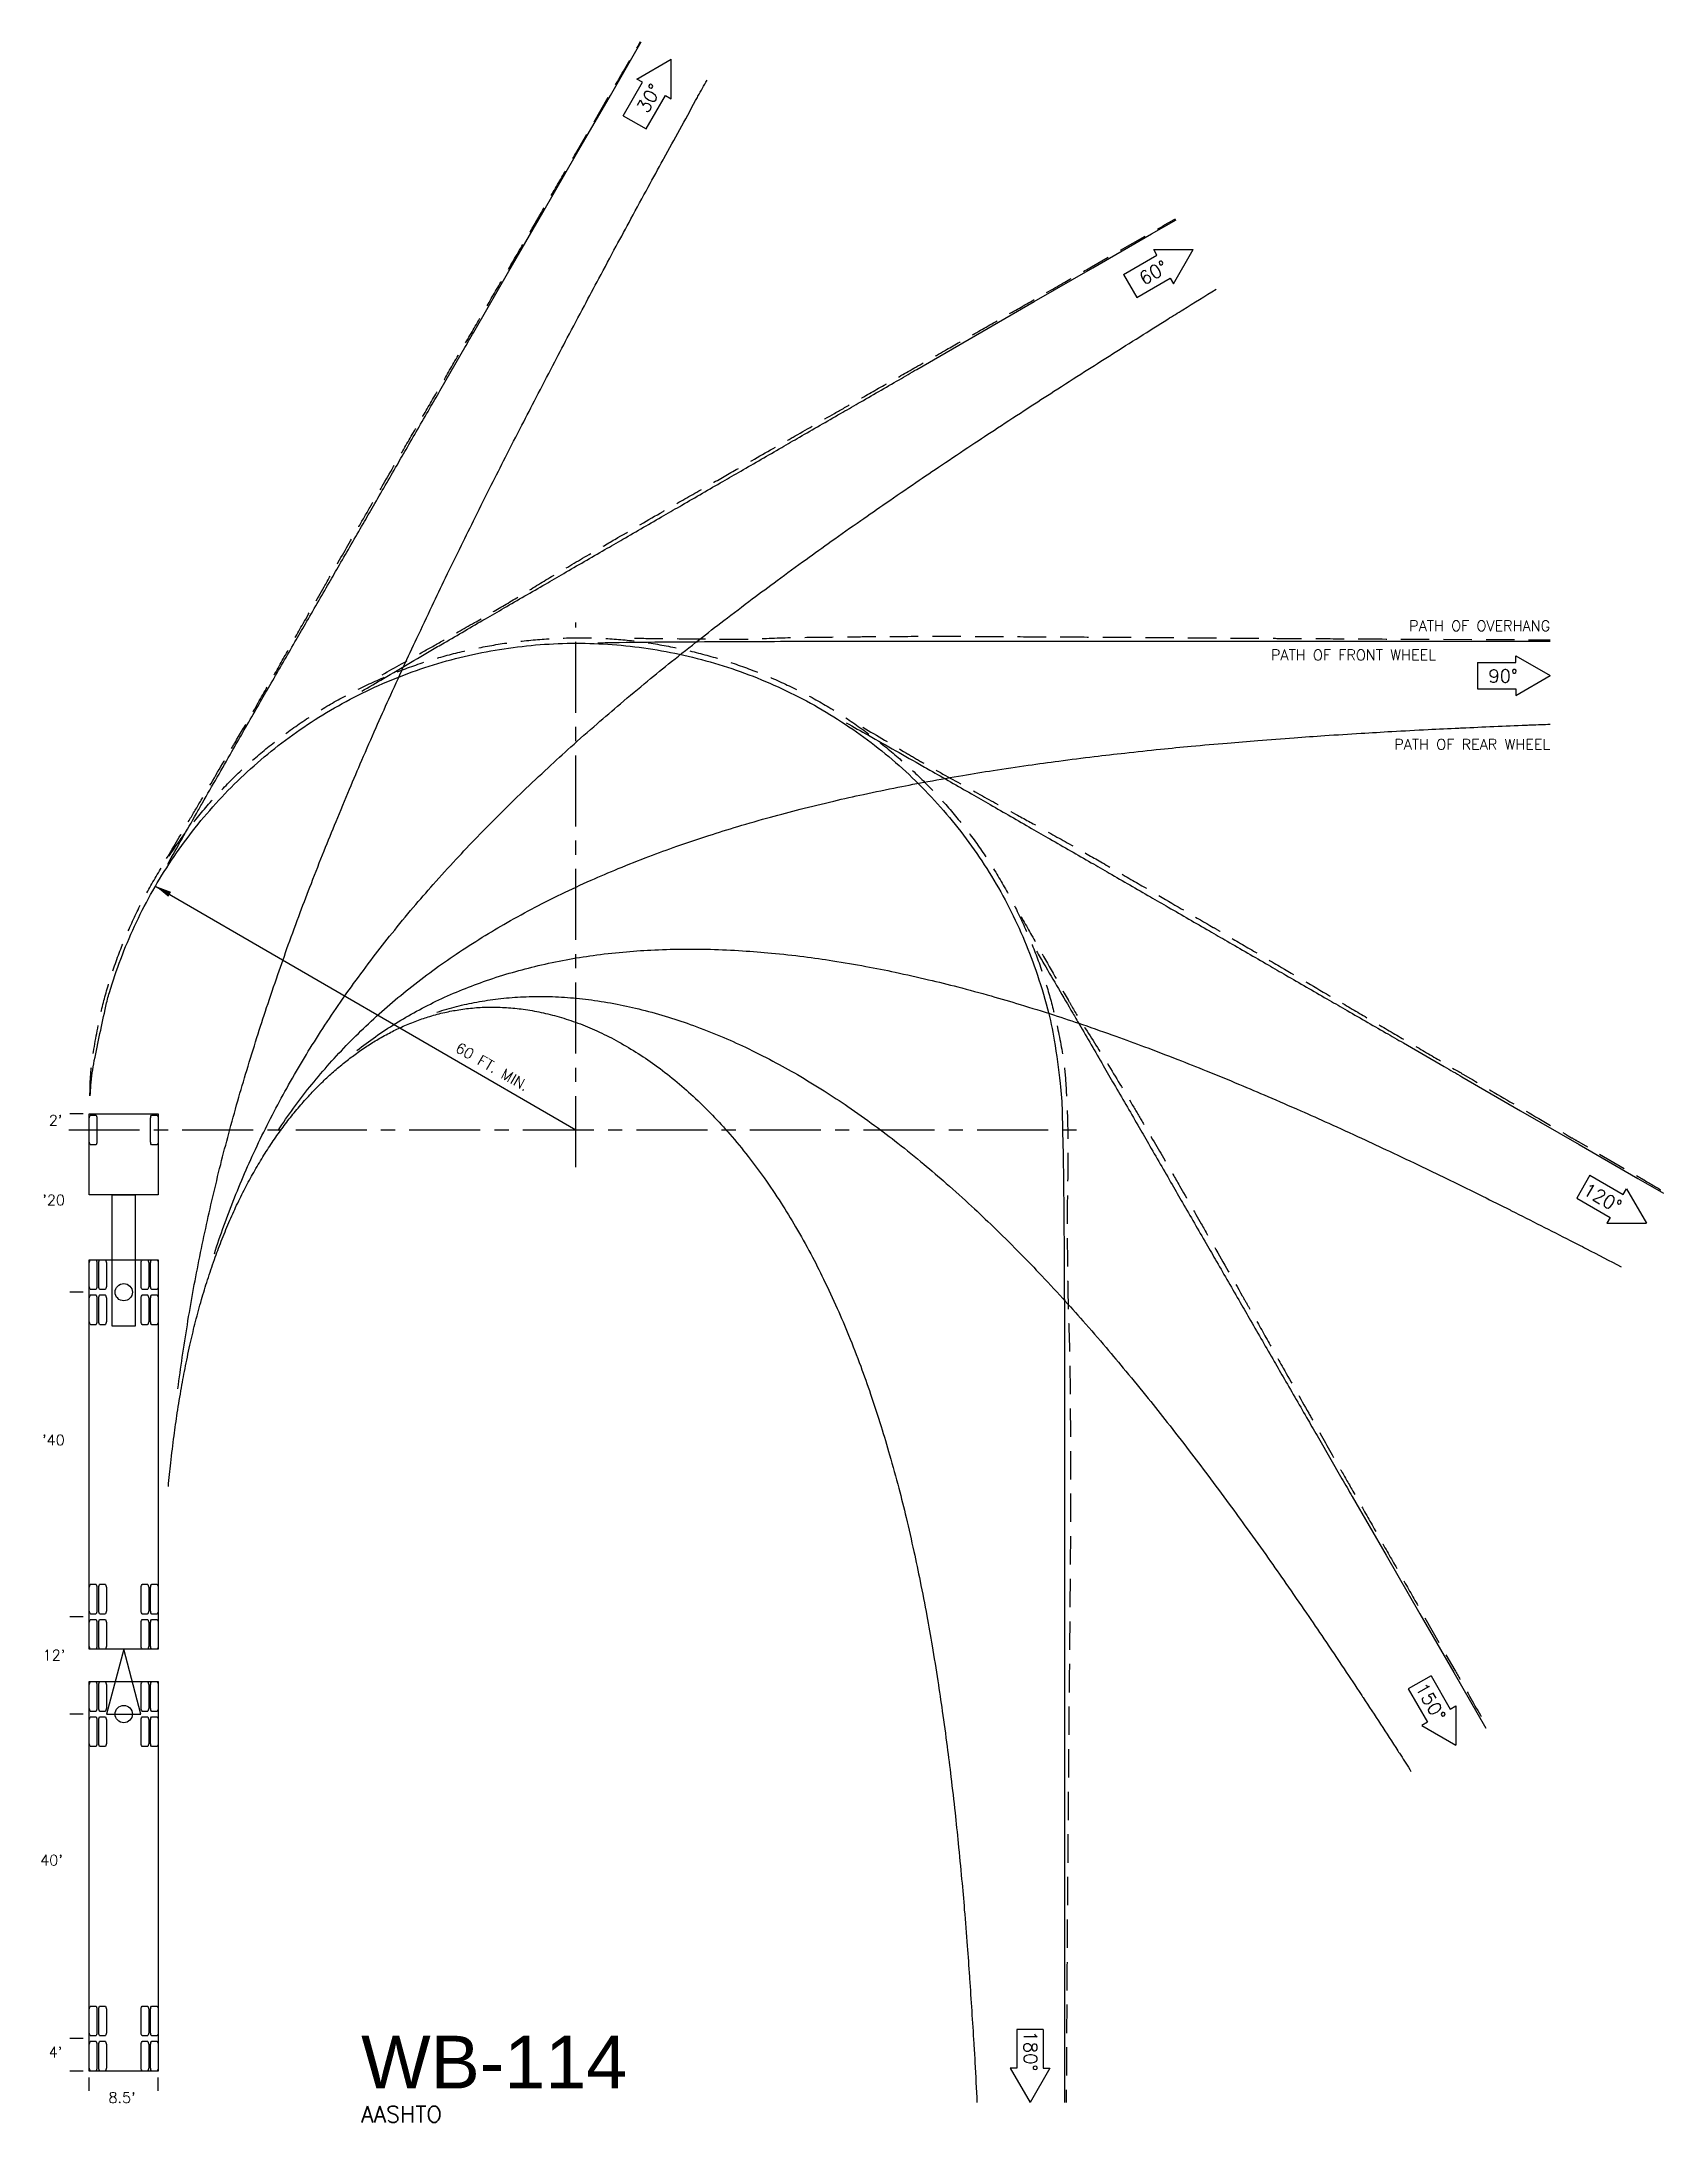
# Model space of a CAD drawing. Extents: x -66 to 134, y -122 to 134.
import ezdxf
from ezdxf.enums import TextEntityAlignment as Align

# ---------------------------------------------------------------- set-up
doc = ezdxf.new("R2010")
doc.units = 0
doc.header["$LTSCALE"] = 7
doc.header["$MEASUREMENT"] = 0
doc.linetypes.add('CENTER', pattern=[2, 1.25, -0.25, 0.25, -0.25])
doc.linetypes.add('DASHED', pattern=[0.75, 0.5, -0.25])
for name, color, linetype in [('DIMS', 1, 'CONTINUOUS'), ('OVERHANG', 2, 'DASHED'), ('TEXT', 4, 'CONTINUOUS'), ('VEHICLE', 7, 'CONTINUOUS'), ('WHEELS', 3, 'CONTINUOUS')]:
    doc.layers.add(name, color=color, linetype=linetype)
doc.styles.add('SANSSERIF', font='SAS_____.pfb', dxfattribs={"height": 2})
doc.styles.get("Standard").update_dxf_attribs({"font": 'ROMANS.shx', "height": 2})

msp = doc.modelspace()

# ---------------------------------------------------------------- linework, layer by layer
at = {"layer": 'DIMS', "linetype": 'CENTER'}
for p, q in [((0, -4.57), (0, 62.57)), ((-62.54, 0), (62.54, 0))]:
    msp.add_line(p, q, dxfattribs=at)
at = {"layer": 'DIMS'}
for p, q in [((-51.9, 30.1), (0, 0)), ((-60.76, 2), (-62.39, 2)), ((-60.76, -20), (-62.39, -20)), ((-60.76, -60), (-62.39, -60)), ((-60.76, -72), (-62.39, -72)), ((-60.76, -112), (-62.39, -112)), ((-60.76, -116), (-62.39, -116)), ((-60, -118.44), (-60, -116.81)), ((-51.5, -118.44), (-51.5, -116.81))]:
    msp.add_line(p, q, dxfattribs=at)
msp.add_solid([(-50.26, 28.74), (-49.91, 29.35), (-51.9, 30.1)], dxfattribs=at)
at = {"layer": 'OVERHANG', "flags": 128}
for points in [[(-50.46, 33.46, -0.000076), (-47.69, 38.15, 0.000142), (-46.2, 40.67, 0.000023), (-42.96, 46.16, 0.000072), (-41.95, 47.89, 0.001911), (-40.04, 51.14, 0.001564), (-37.75, 55.13, 0.002964), (-35.7, 58.77, -0.002977), (-33.64, 62.42, -0.000392), (-31.05, 66.94, -0.000649), (-29.48, 69.68, -0.000153), (-26.75, 74.4, -0.000287), (-25.29, 76.92, -0.000156), (-22.49, 81.77, -0.000315), (-21.09, 84.16, -0.000241), (-18.99, 87.78, 0.000249), (-16.88, 91.4, 0.000089), (-14.78, 95.02, -0.000205), (-12.67, 98.63, -0.000108), (-10.57, 102.25, 0.000109), (-8.46, 105.87, 0.000035), (-6.06, 109.99, 0.000046), (-4.25, 113.1, 0.000054), (-2.12, 116.78, 0.000055), (-0.05, 120.34), (4.15, 127.58, 0.000088), (5.39, 129.7, 0.000042), (7.98, 134.16)], [(-23.88, 56.12, -0.000479), (-19.1, 58.81, 0.000893), (-16.53, 60.25, 0.001797), (-12.52, 62.54, 0.002193), (-9.25, 64.44, 0.006595), (-5.76, 66.54, -0.006232), (-2.07, 68.78, -0.00066), (2.15, 71.25, -0.000921), (5.18, 73.02, -0.000293), (10.75, 76.25, -0.000964), (12.45, 77.23, -0.000209), (16.39, 79.48, -0.000245), (19.75, 81.4, -0.000019), (24.98, 84.39, -0.000047), (27.05, 85.57, -0.000042), (31.9, 88.34, -0.000083), (34.36, 89.74, -0.000306), (38.01, 91.82, 0.00019), (41.67, 93.9, 0.000069), (45.71, 96.2, 0.000085), (48.97, 98.06, 0.000086), (52.65, 100.16, 0.000088), (56.27, 102.22, 0.000078), (60.3, 104.53, 0.000096), (63.56, 106.4), (70.85, 110.57, 0.000097), (71.55, 110.97, 0.000029), (73.91, 112.32)], [(-59.92, 4.2, -0.000476), (-59.9, 5.23, -0.029043), (-59.66, 8.36, -0.017473), (-58.77, 13.51, -0.019896), (-57.8, 17.39, -0.018147), (-56.41, 21.54, -0.017477), (-54.77, 25.51, -0.018097), (-52.91, 29.22, -0.017617), (-50.79, 32.81, -0.016976), (-48.33, 36.37, -0.017499), (-45.63, 39.76, -0.017995), (-42.77, 42.86, -0.018556), (-39.69, 45.74, -0.017954), (-36.3, 48.48, -0.017525), (-32.76, 50.96, -0.017722), (-29.09, 53.15, -0.017837), (-25.25, 55.09, -0.017767), (-21.27, 56.76, -0.01786), (-17.15, 58.15, -0.018058), (-13, 59.22, -0.017631), (-8.81, 59.99, -0.01711), (-4.45, 60.48, -0.017638), (-0.08, 60.67, -0.018128), (4.19, 60.55, -0.01865), (8.45, 60.12, -0.018346), (12.74, 59.35, -0.017413), (16.91, 58.3, -0.017271), (21.03, 56.95, -0.017657), (25.1, 55.29, -0.018342), (28.89, 53.42, -0.018296), (32.56, 51.26, -0.017914), (36.14, 48.79, -0.016966), (39.52, 46.09, -0.017276), (42.65, 43.21, -0.017554), (45.6, 40.11, -0.017677), (48.3, 36.82, -0.017954), (50.77, 33.33, -0.018296), (52.95, 29.73, -0.017252), (54.88, 25.97, -0.01727), (56.54, 22.1, -0.016527), (57.95, 18.05, -0.017483), (59.02, 14.15, -0.016973), (60, 9.34, -0.025153), (60.38, 6.05, -0.008112), (60.6, 1.49, -0.009221), (60.66, -2.53, -0.003559), (60.6, -8.01, 0.005512), (60.57, -11.54, 0.001434), (60.61, -16.96, 0.00231), (60.66, -20.33, 0.005324), (60.8, -25.14, -0.00672), (60.9, -28.96, -0.00121), (60.94, -32.96, -0.00102), (60.97, -37.7, -0.000466), (60.99, -44.68, -0.001835), (60.99, -46.45, -0.000426), (60.97, -50.27, -0.000329), (60.93, -55.22, -0.000016), (60.87, -62.71, -0.000095), (60.86, -63.95, -0.000027), (60.82, -68.31, 0.000041), (60.78, -72.66, 0.00003), (60.73, -78.71, 0.000068), (60.71, -81.35, 0.000175), (60.68, -85.68, -0.00003), (60.64, -90.01, -0.0001), (60.61, -94.33, 0.000643), (60.58, -98.65, 0.000195), (60.57, -99.66, 0.000026), (60.52, -107.28), (60.47, -115.91, 0.000273), (60.47, -116.85, 0.000086), (60.46, -119.87)], [(7.22, 60.62, 0.000032), (10.93, 60.58, 0.000014), (18.16, 60.51, 0.000079), (19.41, 60.5, 0.014187), (22.5, 60.56, -0.008259), (27.8, 60.72, -0.000573), (33.23, 60.79, -0.001037), (36.23, 60.82, -0.000661), (42.5, 60.86, -0.001903), (44.67, 60.86, -0.000395), (48.52, 60.85, -0.000331), (53.13, 60.82, -0.000021), (59.7, 60.79, -0.000074), (61.59, 60.78, -0.000074), (67.36, 60.74, -0.000159), (70.04, 60.72, -0.000383), (74.27, 60.69, 0.00023), (78.5, 60.66, 0.000064), (84.77, 60.62, 0.000184), (86.95, 60.6, 0.00001), (88.96, 60.59, 0.000003), (95.39, 60.55, 0.000007), (103.4, 60.5, 0.000126), (103.84, 60.5), (112.28, 60.46, 0.000023), (114.83, 60.45, 0.000011), (120.12, 60.43)], [(35.36, 49.65, -0.001825), (40.74, 46.46, 0.004958), (42.73, 45.3, 0.002185), (45.25, 43.88, 0.001132), (50.12, 41.18, 0.001461), (54.45, 38.8, -0.002051), (57.53, 37.11, -0.001925), (61.59, 34.83, -0.002342), (64.92, 32.93, -0.00044), (68.66, 30.76, -0.000455), (72.29, 28.65, -0.00013), (78.57, 24.98, -0.000762), (79.64, 24.35, -0.000067), (83.32, 22.19, 0.000045), (86.99, 20.04, 0.000003), (93.32, 16.31, 0.00002), (94.33, 15.72, 0.000178), (98, 13.57, -0.000043), (101.66, 11.41, -0.000192), (105.33, 9.26, 0.000865), (108.99, 7.11, 0.000049), (110.15, 6.43, 0.000009), (116.32, 2.81, 0.000004), (122.76, -0.95, 0.00003), (123.65, -1.47), (130.98, -5.75, 0.000083), (131.74, -6.19, 0.000026), (134.2, -7.64)], [(54.89, 26.3, 0.000053), (56.97, 22.62, 0.000015), (60.68, 16.05, 0.000102), (61.24, 15.07, 0.016747), (62.84, 12.45, -0.009529), (65.72, 7.89, -0.001106), (68.78, 2.8, -0.002514), (70.11, 0.55, -0.000898), (72.77, -4.02, -0.001434), (74.43, -6.89, -0.000186), (77.1, -11.57, -0.000311), (78.7, -14.37, -0.00013), (82.16, -20.44, -0.000562), (82.96, -21.85, -0.000232), (85.08, -25.59, 0.000147), (87.19, -29.34, 0.000018), (90.35, -34.91, 0.000051), (91.42, -36.81, 0.000111), (94.1, -41.54, 0.000191), (95.65, -44.27, 0.000011), (97.77, -47.99, -0.000003), (99.88, -51.72, -0.000007), (102, -55.44, 0.000164), (104.11, -59.16), (108.35, -66.58, -0.000023), (109.66, -68.89, -0.000011), (112.37, -73.63)]]:
    msp.add_lwpolyline(points, format="xyb", dxfattribs=at)
at = {"layer": 'TEXT'}
for p, q in [((7.51, 129.55), (11.74, 131.99)), ((11.74, 127.12), (11.74, 131.99)), ((5.84, 125.03), (8.22, 129.15)), ((8.22, 129.15), (7.51, 129.55)), ((8.65, 123.41), (11.03, 127.52)), ((11.03, 127.52), (11.74, 127.12)), ((5.84, 125.03), (8.65, 123.41)), ((67.52, 105.44), (71.64, 107.82)), ((71.64, 107.82), (71.24, 108.52)), ((71.24, 108.52), (76.11, 108.52)), ((73.67, 104.3), (76.11, 108.52)), ((67.52, 105.44), (69.15, 102.63)), ((69.15, 102.63), (73.27, 105)), ((73.27, 105), (73.67, 104.3)), ((111.15, 57.63), (111.15, 54.38)), ((111.15, 57.63), (115.9, 57.63)), ((115.9, 57.63), (115.9, 58.44)), ((115.9, 58.44), (120.12, 56.01)), ((111.15, 54.38), (115.9, 54.38)), ((115.9, 53.57), (120.12, 56.01)), ((115.9, 54.38), (115.9, 53.57)), ((125.02, -5.58), (123.4, -8.4)), ((125.02, -5.58), (129.14, -7.96)), ((129.14, -7.96), (129.55, -7.26)), ((129.55, -7.26), (131.99, -11.48)), ((123.4, -8.4), (127.52, -10.78)), ((127.52, -10.78), (127.11, -11.48)), ((127.11, -11.48), (131.99, -11.48)), ((105.43, -67.27), (102.62, -68.89)), ((102.62, -68.89), (105, -73.01)), ((105.43, -67.27), (107.81, -71.38)), ((107.81, -71.38), (108.51, -70.98)), ((108.51, -70.98), (108.51, -75.85)), ((105, -73.01), (104.29, -73.42)), ((104.29, -73.42), (108.51, -75.85)), ((57.63, -110.89), (54.38, -110.89)), ((54.38, -110.89), (54.38, -115.65)), ((57.63, -110.89), (57.63, -115.65)), ((54.38, -115.65), (53.56, -115.65)), ((53.56, -115.65), (56, -119.87)), ((58.44, -115.65), (56, -119.87)), ((57.63, -115.65), (58.44, -115.65))]:
    msp.add_line(p, q, dxfattribs=at)
at = {"layer": 'VEHICLE'}
for points in [[(-51.5, 2), (-51.5, -8), (-60, -8), (-60, 2)], [(-54.33, -8), (-54.33, -24.2), (-57.17, -24.2), (-57.17, -8)], [(-51.5, -16), (-51.5, -64), (-60, -64), (-60, -16)], [(-55.75, -64), (-57.88, -72), (-53.63, -72)], [(-51.5, -68), (-51.5, -116), (-60, -116), (-60, -68)]]:
    msp.add_lwpolyline(points, close=True, dxfattribs=at)
for points in [[(-59.05, -1.32, -0.14), (-59.16, -1.81, -0.24), (-59.23, -1.83), (-59.82, -1.83, -0.24), (-59.88, -1.81, -0.14), (-60, -1.32), (-60, 1.32, -0.14), (-59.88, 1.81, -0.24), (-59.82, 1.83), (-59.23, 1.83, -0.24), (-59.16, 1.81, -0.14), (-59.05, 1.32)], [(-51.5, -1.32, -0.14), (-51.62, -1.81, -0.24), (-51.68, -1.83), (-52.27, -1.83, -0.24), (-52.34, -1.81, -0.14), (-52.45, -1.32), (-52.45, 1.32, -0.14), (-52.34, 1.81, -0.24), (-52.27, 1.83), (-51.68, 1.83, -0.24), (-51.62, 1.81, -0.14), (-51.5, 1.32)], [(-60, -16.51, -0.14), (-59.88, -16.02, -0.24), (-59.82, -16), (-59.23, -16, -0.24), (-59.16, -16.02, -0.14), (-59.05, -16.51), (-59.05, -19.15, -0.14), (-59.16, -19.64, -0.24), (-59.23, -19.67), (-59.82, -19.67, -0.24), (-59.88, -19.64, -0.14), (-60, -19.15)], [(-58.84, -16.51, -0.14), (-58.72, -16.02, -0.24), (-58.66, -16), (-58.07, -16, -0.24), (-58, -16.02, -0.14), (-57.89, -16.51), (-57.89, -19.15, -0.14), (-58, -19.64, -0.24), (-58.07, -19.67), (-58.66, -19.67, -0.24), (-58.72, -19.64, -0.14), (-58.84, -19.15)], [(-53.61, -16.51, -0.14), (-53.5, -16.02, -0.24), (-53.43, -16), (-52.84, -16, -0.24), (-52.78, -16.02, -0.14), (-52.66, -16.51), (-52.66, -19.15, -0.14), (-52.78, -19.64, -0.24), (-52.84, -19.67), (-53.43, -19.67, -0.24), (-53.5, -19.64, -0.14), (-53.61, -19.15)], [(-52.45, -16.51, -0.14), (-52.34, -16.02, -0.24), (-52.27, -16), (-51.68, -16, -0.24), (-51.62, -16.02, -0.14), (-51.5, -16.51), (-51.5, -19.15, -0.14), (-51.62, -19.64, -0.24), (-51.68, -19.67), (-52.27, -19.67, -0.24), (-52.34, -19.64, -0.14), (-52.45, -19.15)], [(-60, -20.85, -0.14), (-59.88, -20.36, -0.24), (-59.82, -20.33), (-59.23, -20.33, -0.24), (-59.16, -20.36, -0.14), (-59.05, -20.85), (-59.05, -23.49, -0.14), (-59.16, -23.98, -0.24), (-59.23, -24), (-59.82, -24, -0.24), (-59.88, -23.98, -0.14), (-60, -23.49)], [(-58.84, -20.85, -0.14), (-58.72, -20.36, -0.24), (-58.66, -20.33), (-58.07, -20.33, -0.24), (-58, -20.36, -0.14), (-57.89, -20.85), (-57.89, -23.49, -0.14), (-58, -23.98, -0.24), (-58.07, -24), (-58.66, -24, -0.24), (-58.72, -23.98, -0.14), (-58.84, -23.49)], [(-53.61, -20.85, -0.14), (-53.5, -20.36, -0.24), (-53.43, -20.33), (-52.84, -20.33, -0.24), (-52.78, -20.36, -0.14), (-52.66, -20.85), (-52.66, -23.49, -0.14), (-52.78, -23.98, -0.24), (-52.84, -24), (-53.43, -24, -0.24), (-53.5, -23.98, -0.14), (-53.61, -23.49)], [(-52.45, -20.85, -0.14), (-52.34, -20.36, -0.24), (-52.27, -20.33), (-51.68, -20.33, -0.24), (-51.62, -20.36, -0.14), (-51.5, -20.85), (-51.5, -23.49, -0.14), (-51.62, -23.98, -0.24), (-51.68, -24), (-52.27, -24, -0.24), (-52.34, -23.98, -0.14), (-52.45, -23.49)], [(-60, -56.51, -0.14), (-59.88, -56.02, -0.24), (-59.82, -56), (-59.23, -56, -0.24), (-59.16, -56.02, -0.14), (-59.05, -56.51), (-59.05, -59.15, -0.14), (-59.16, -59.64, -0.24), (-59.23, -59.67), (-59.82, -59.67, -0.24), (-59.88, -59.64, -0.14), (-60, -59.15)], [(-58.84, -56.51, -0.14), (-58.72, -56.02, -0.24), (-58.66, -56), (-58.07, -56, -0.24), (-58, -56.02, -0.14), (-57.89, -56.51), (-57.89, -59.15, -0.14), (-58, -59.64, -0.24), (-58.07, -59.67), (-58.66, -59.67, -0.24), (-58.72, -59.64, -0.14), (-58.84, -59.15)], [(-53.61, -56.51, -0.14), (-53.5, -56.02, -0.24), (-53.43, -56), (-52.84, -56, -0.24), (-52.78, -56.02, -0.14), (-52.66, -56.51), (-52.66, -59.15, -0.14), (-52.78, -59.64, -0.24), (-52.84, -59.67), (-53.43, -59.67, -0.24), (-53.5, -59.64, -0.14), (-53.61, -59.15)], [(-52.45, -56.51, -0.14), (-52.34, -56.02, -0.24), (-52.27, -56), (-51.68, -56, -0.24), (-51.62, -56.02, -0.14), (-51.5, -56.51), (-51.5, -59.15, -0.14), (-51.62, -59.64, -0.24), (-51.68, -59.67), (-52.27, -59.67, -0.24), (-52.34, -59.64, -0.14), (-52.45, -59.15)], [(-60, -60.85, -0.14), (-59.88, -60.36, -0.24), (-59.82, -60.33), (-59.23, -60.33, -0.24), (-59.16, -60.36, -0.14), (-59.05, -60.85), (-59.05, -63.49, -0.14), (-59.16, -63.98, -0.24), (-59.23, -64), (-59.82, -64, -0.24), (-59.88, -63.98, -0.14), (-60, -63.49)], [(-58.84, -60.85, -0.14), (-58.72, -60.36, -0.24), (-58.66, -60.33), (-58.07, -60.33, -0.24), (-58, -60.36, -0.14), (-57.89, -60.85), (-57.89, -63.49, -0.14), (-58, -63.98, -0.24), (-58.07, -64), (-58.66, -64, -0.24), (-58.72, -63.98, -0.14), (-58.84, -63.49)], [(-53.61, -60.85, -0.14), (-53.5, -60.36, -0.24), (-53.43, -60.33), (-52.84, -60.33, -0.24), (-52.78, -60.36, -0.14), (-52.66, -60.85), (-52.66, -63.49, -0.14), (-52.78, -63.98, -0.24), (-52.84, -64), (-53.43, -64, -0.24), (-53.5, -63.98, -0.14), (-53.61, -63.49)], [(-52.45, -60.85, -0.14), (-52.34, -60.36, -0.24), (-52.27, -60.33), (-51.68, -60.33, -0.24), (-51.62, -60.36, -0.14), (-51.5, -60.85), (-51.5, -63.49, -0.14), (-51.62, -63.98, -0.24), (-51.68, -64), (-52.27, -64, -0.24), (-52.34, -63.98, -0.14), (-52.45, -63.49)], [(-60, -68.51, -0.14), (-59.88, -68.02, -0.24), (-59.82, -68), (-59.23, -68, -0.24), (-59.16, -68.02, -0.14), (-59.05, -68.51), (-59.05, -71.15, -0.14), (-59.16, -71.64, -0.24), (-59.23, -71.67), (-59.82, -71.67, -0.24), (-59.88, -71.64, -0.14), (-60, -71.15)], [(-58.84, -68.51, -0.14), (-58.72, -68.02, -0.24), (-58.66, -68), (-58.07, -68, -0.24), (-58, -68.02, -0.14), (-57.89, -68.51), (-57.89, -71.15, -0.14), (-58, -71.64, -0.24), (-58.07, -71.67), (-58.66, -71.67, -0.24), (-58.72, -71.64, -0.14), (-58.84, -71.15)], [(-53.61, -68.51, -0.14), (-53.5, -68.02, -0.24), (-53.43, -68), (-52.84, -68, -0.24), (-52.78, -68.02, -0.14), (-52.66, -68.51), (-52.66, -71.15, -0.14), (-52.78, -71.64, -0.24), (-52.84, -71.67), (-53.43, -71.67, -0.24), (-53.5, -71.64, -0.14), (-53.61, -71.15)], [(-52.45, -68.51, -0.14), (-52.34, -68.02, -0.24), (-52.27, -68), (-51.68, -68, -0.24), (-51.62, -68.02, -0.14), (-51.5, -68.51), (-51.5, -71.15, -0.14), (-51.62, -71.64, -0.24), (-51.68, -71.67), (-52.27, -71.67, -0.24), (-52.34, -71.64, -0.14), (-52.45, -71.15)], [(-60, -72.85, -0.14), (-59.88, -72.36, -0.24), (-59.82, -72.33), (-59.23, -72.33, -0.24), (-59.16, -72.36, -0.14), (-59.05, -72.85), (-59.05, -75.49, -0.14), (-59.16, -75.98, -0.24), (-59.23, -76), (-59.82, -76, -0.24), (-59.88, -75.98, -0.14), (-60, -75.49)], [(-58.84, -72.85, -0.14), (-58.72, -72.36, -0.24), (-58.66, -72.33), (-58.07, -72.33, -0.24), (-58, -72.36, -0.14), (-57.89, -72.85), (-57.89, -75.49, -0.14), (-58, -75.98, -0.24), (-58.07, -76), (-58.66, -76, -0.24), (-58.72, -75.98, -0.14), (-58.84, -75.49)], [(-53.61, -72.85, -0.14), (-53.5, -72.36, -0.24), (-53.43, -72.33), (-52.84, -72.33, -0.24), (-52.78, -72.36, -0.14), (-52.66, -72.85), (-52.66, -75.49, -0.14), (-52.78, -75.98, -0.24), (-52.84, -76), (-53.43, -76, -0.24), (-53.5, -75.98, -0.14), (-53.61, -75.49)], [(-52.45, -72.85, -0.14), (-52.34, -72.36, -0.24), (-52.27, -72.33), (-51.68, -72.33, -0.24), (-51.62, -72.36, -0.14), (-51.5, -72.85), (-51.5, -75.49, -0.14), (-51.62, -75.98, -0.24), (-51.68, -76), (-52.27, -76, -0.24), (-52.34, -75.98, -0.14), (-52.45, -75.49)], [(-60, -108.51, -0.14), (-59.88, -108.02, -0.24), (-59.82, -108), (-59.23, -108, -0.24), (-59.16, -108.02, -0.14), (-59.05, -108.51), (-59.05, -111.15, -0.14), (-59.16, -111.64, -0.24), (-59.23, -111.67), (-59.82, -111.67, -0.24), (-59.88, -111.64, -0.14), (-60, -111.15)], [(-58.84, -108.51, -0.14), (-58.72, -108.02, -0.24), (-58.66, -108), (-58.07, -108, -0.24), (-58, -108.02, -0.14), (-57.89, -108.51), (-57.89, -111.15, -0.14), (-58, -111.64, -0.24), (-58.07, -111.67), (-58.66, -111.67, -0.24), (-58.72, -111.64, -0.14), (-58.84, -111.15)], [(-53.61, -108.51, -0.14), (-53.5, -108.02, -0.24), (-53.43, -108), (-52.84, -108, -0.24), (-52.78, -108.02, -0.14), (-52.66, -108.51), (-52.66, -111.15, -0.14), (-52.78, -111.64, -0.24), (-52.84, -111.67), (-53.43, -111.67, -0.24), (-53.5, -111.64, -0.14), (-53.61, -111.15)], [(-52.45, -108.51, -0.14), (-52.34, -108.02, -0.24), (-52.27, -108), (-51.68, -108, -0.24), (-51.62, -108.02, -0.14), (-51.5, -108.51), (-51.5, -111.15, -0.14), (-51.62, -111.64, -0.24), (-51.68, -111.67), (-52.27, -111.67, -0.24), (-52.34, -111.64, -0.14), (-52.45, -111.15)], [(-60, -112.85, -0.14), (-59.88, -112.36, -0.24), (-59.82, -112.33), (-59.23, -112.33, -0.24), (-59.16, -112.36, -0.14), (-59.05, -112.85), (-59.05, -115.49, -0.14), (-59.16, -115.98, -0.24), (-59.23, -116), (-59.82, -116, -0.24), (-59.88, -115.98, -0.14), (-60, -115.49)], [(-58.84, -112.85, -0.14), (-58.72, -112.36, -0.24), (-58.66, -112.33), (-58.07, -112.33, -0.24), (-58, -112.36, -0.14), (-57.89, -112.85), (-57.89, -115.49, -0.14), (-58, -115.98, -0.24), (-58.07, -116), (-58.66, -116, -0.24), (-58.72, -115.98, -0.14), (-58.84, -115.49)], [(-53.61, -112.85, -0.14), (-53.5, -112.36, -0.24), (-53.43, -112.33), (-52.84, -112.33, -0.24), (-52.78, -112.36, -0.14), (-52.66, -112.85), (-52.66, -115.49, -0.14), (-52.78, -115.98, -0.24), (-52.84, -116), (-53.43, -116, -0.24), (-53.5, -115.98, -0.14), (-53.61, -115.49)], [(-52.45, -112.85, -0.14), (-52.34, -112.36, -0.24), (-52.27, -112.33), (-51.68, -112.33, -0.24), (-51.62, -112.36, -0.14), (-51.5, -112.85), (-51.5, -115.49, -0.14), (-51.62, -115.98, -0.24), (-51.68, -116), (-52.27, -116, -0.24), (-52.34, -115.98, -0.14), (-52.45, -115.49)]]:
    msp.add_lwpolyline(points, format="xyb", close=True, dxfattribs=at)
for centre in [(-55.75, -20), (-55.75, -72)]:
    msp.add_circle(centre, 1.06, dxfattribs=at)
at = {"layer": 'WHEELS', "flags": 128}
for points in [[(-50.33, 32.78, -0.000191), (-46.79, 39.01, -0.00092), (-46.05, 40.31, -0.000062), (-42.41, 46.66, -0.000368), (-41.8, 47.73, -0.000072), (-38.87, 52.82, -0.000163), (-37.57, 55.08, -0.000032), (-34.64, 60.16, -0.000072), (-33.35, 62.39, -0.000014), (-30.43, 67.45, -0.000032), (-29.15, 69.66, -0.000006), (-26.24, 74.72, -0.000014), (-24.97, 76.92, -0.000003), (-22.05, 81.97, -0.000006), (-20.78, 84.17, -0.000001), (-17.87, 89.21, -0.000003), (-16.6, 91.41, 0), (-13.7, 96.44, -0.000001), (-12.43, 98.64), (-8.26, 105.87), (-4.08, 113.09), (0.09, 120.32), (4.26, 127.54), (8.06, 134.12)], [(-49.07, -31.9, -0.004366), (-48.53, -28.01, -0.004217), (-47.91, -24, -0.004327), (-47.23, -20.05, -0.004321), (-46.48, -16.12, -0.004175), (-45.65, -12.13, -0.004282), (-44.77, -8.26, -0.003945), (-43.8, -4.25, -0.004134), (-42.8, -0.44, -0.003666), (-41.69, 3.59, -0.003909), (-40.58, 7.35, -0.003359), (-39.33, 11.39, -0.003642), (-38.13, 15.1, -0.003034), (-36.75, 19.15, -0.00334), (-35.46, 22.81, -0.002694), (-33.99, 26.81, -0.002988), (-32.62, 30.4, -0.002436), (-31.04, 34.42, -0.002708), (-29.58, 38.01, -0.002152), (-27.91, 42.03, -0.002416), (-26.39, 45.59, -0.001885), (-24.64, 49.6, -0.002136), (-23.06, 53.12, -0.001646), (-21.24, 57.12, -0.001877), (-19.61, 60.62, -0.001431), (-17.72, 64.61, -0.00164), (-16.06, 68.08, -0.001239), (-14.12, 72.07, -0.001426), (-12.41, 75.51, -0.001068), (-10.43, 79.49, -0.001235), (-8.69, 82.92, -0.000918), (-6.66, 86.88, -0.001066), (-4.9, 90.29, -0.000787), (-2.84, 94.25, -0.000917), (-1.06, 97.65, -0.000673), (1.04, 101.6, -0.000786), (2.84, 104.98, -0.000574), (4.96, 108.93, -0.000672), (6.78, 112.3, -0.000488), (8.92, 116.24, -0.000573), (10.75, 119.6, -0.000414), (10.84, 119.76, -0.000009), (14.76, 126.89, -0.000829), (15.05, 127.42, -0.000217), (16.17, 129.43)], [(-26.39, 54.08, -0.002091), (-23.72, 55.66, -0.000101), (-17.05, 59.58, -0.000842), (-16.25, 60.05, -0.000173), (-11.16, 63.01, -0.000381), (-8.85, 64.35, -0.000075), (-3.76, 67.3, -0.000169), (-1.51, 68.61, -0.000033), (3.57, 71.54, -0.000074), (5.8, 72.83, -0.000014), (10.86, 75.75, -0.000033), (13.07, 77.03, -0.000006), (18.12, 79.95, -0.000014), (20.33, 81.22, -0.000003), (25.37, 84.14, -0.000006), (27.57, 85.41, -0.000001), (32.62, 88.32, -0.000003), (34.81, 89.58, -0.000001), (39.85, 92.49, -0.000001), (42.04, 93.76), (49.27, 97.93), (56.5, 102.11), (63.72, 106.28), (70.95, 110.45), (73.99, 112.2)], [(-44.58, -15.25, -0.008405), (-43.41, -11.83, -0.008157), (-42.09, -8.35, -0.008267), (-40.66, -4.92, -0.008259), (-39.12, -1.55, -0.007927), (-37.42, 1.86, -0.008114), (-35.66, 5.13, -0.007448), (-33.72, 8.5, -0.007781), (-31.75, 11.67, -0.006883), (-29.56, 14.98, -0.007317), (-27.41, 18.04, -0.006273), (-24.99, 21.29, -0.006771), (-22.67, 24.25, -0.005653), (-20.05, 27.43, -0.006194), (-17.58, 30.27, -0.005034), (-14.77, 33.37, -0.00559), (-12.17, 36.11, -0.004413), (-9.23, 39.1, -0.004934), (-6.55, 41.72, -0.003949), (-3.44, 44.65, -0.004421), (-0.63, 47.22, -0.003452), (2.6, 50.07, -0.003903), (5.5, 52.55, -0.002994), (8.84, 55.34, -0.003418), (11.79, 57.74, -0.002594), (15.22, 60.46, -0.002977), (18.24, 62.8, -0.002238), (21.75, 65.46, -0.002581), (24.81, 67.74, -0.001924), (28.38, 70.34, -0.002229), (31.49, 72.57, -0.00165), (35.11, 75.12, -0.001918), (38.25, 77.3, -0.00141), (41.92, 79.82, -0.001645), (45.09, 81.96, -0.001203), (48.8, 84.44, -0.001407), (51.99, 86.54, -0.001023), (55.74, 88.99, -0.0012), (58.94, 91.06, -0.000869), (62.72, 93.48, -0.001021), (65.94, 95.52, -0.000736), (66.05, 95.6, -0.000012), (72.97, 99.95, -0.001478), (74.85, 101.12, -0.000682), (78.93, 103.64)], [(-59.88, 4.2, -0.004379), (-59.8, 5.52, -0.031541), (-59.38, 8.55, -0.004606), (-57.96, 15.25, -0.017872), (-57.51, 16.96, -0.018143), (-56.12, 21.07, -0.017926), (-54.42, 25.12, -0.018309), (-52.44, 29.01, -0.018082), (-50.15, 32.8, -0.018417), (-47.61, 36.39, -0.018234), (-44.78, 39.82, -0.01849), (-41.73, 43.01, -0.018354), (-38.42, 45.99, -0.01854), (-34.92, 48.71, -0.018444), (-31.21, 51.18, -0.018575), (-27.33, 53.35, -0.018507), (-23.3, 55.25, -0.018598), (-19.14, 56.83, -0.018552), (-14.86, 58.1, -0.018614), (-10.51, 59.05, -0.018583), (-6.09, 59.68, -0.018625), (-1.65, 59.98, -0.018604), (2.82, 59.94, -0.018633), (7.26, 59.57, -0.018618), (11.67, 58.87, -0.018638), (16.01, 57.85, -0.018628), (20.27, 56.51, -0.018642), (24.41, 54.85, -0.018635), (28.42, 52.89, -0.018644), (32.27, 50.63, -0.018639), (35.94, 48.1, -0.018645), (39.42, 45.3, -0.018642), (42.67, 42.24, -0.018647), (45.69, 38.95, -0.018644), (48.46, 35.45, -0.018647), (50.95, 31.75, -0.018646), (53.17, 27.88, -0.018648), (55.09, 23.85, -0.018647), (56.7, 19.69, -0.018648), (58.15, 14.95, -0.023245), (58.98, 11.06, -0.014052), (59.71, 5.75, -0.021073), (59.95, 2.19, -0.001442), (60.07, -3.33, -0.002464), (60.12, -6.57, -0.000129), (60.19, -14.26, -0.000985), (60.19, -15.26, -0.0002), (60.22, -21.18, -0.000446), (60.22, -23.84, -0.000088), (60.24, -29.72, -0.000198), (60.24, -32.33, -0.000039), (60.24, -38.2, -0.000087), (60.25, -40.78, -0.000017), (60.25, -46.63, -0.000038), (60.25, -49.19, -0.000007), (60.25, -55.02, -0.000017), (60.25, -57.57, -0.000003), (60.25, -63.4, -0.000007), (60.25, -65.94, -0.000001), (60.25, -71.76, -0.000003), (60.25, -74.3, -0.000001), (60.25, -80.12, -0.000001), (60.25, -82.65, 0), (60.25, -88.47, -0.000001), (60.25, -91), (60.25, -99.34), (60.25, -107.69), (60.25, -116.03), (60.25, -119.87)], [(2.71, 60.07, -0.000377), (9.72, 60.16, -0.001517), (11.46, 60.17, -0.000141), (18.51, 60.21, -0.000629), (20.08, 60.22, -0.000126), (25.97, 60.24, -0.000282), (28.61, 60.24, -0.000055), (34.48, 60.25, -0.000125), (37.08, 60.25, -0.000024), (42.93, 60.25, -0.000055), (45.5, 60.25, -0.00001), (51.34, 60.26, -0.000024), (53.89, 60.26, -0.000005), (59.72, 60.26, -0.00001), (62.27, 60.26, -0.000002), (68.09, 60.26, -0.000005), (70.63, 60.26, -0.000001), (76.45, 60.26, -0.000002), (78.98, 60.26, 0), (84.8, 60.26, -0.000001), (87.33, 60.26), (95.68, 60.26), (104.02, 60.26), (112.36, 60.26), (120.12, 60.26)], [(-36.72, -0.06, -0.011422), (-34.83, 2.67, -0.011763), (-32.82, 5.3, -0.011582), (-30.66, 7.87, -0.011312), (-28.33, 10.4, -0.011404), (-25.9, 12.8, -0.010644), (-23.26, 15.2, -0.010959), (-20.59, 17.41, -0.009836), (-17.65, 19.66, -0.010322), (-14.76, 21.68, -0.008957), (-11.55, 23.75, -0.009561), (-8.48, 25.57, -0.008058), (-5.03, 27.46, -0.00875), (-1.8, 29.09, -0.007159), (1.86, 30.78, -0.007896), (5.22, 32.22, -0.006259), (9, 33.72, -0.006964), (12.44, 34.97, -0.005581), (16.39, 36.3, -0.006228), (19.95, 37.41, -0.004867), (24.01, 38.58, -0.005491), (27.64, 39.53, -0.004212), (31.8, 40.55, -0.0048), (35.47, 41.37, -0.00364), (39.71, 42.25, -0.004174), (43.41, 42.96, -0.003133), (47.71, 43.71, -0.003612), (51.44, 44.32, -0.002688), (55.78, 44.96, -0.003114), (59.54, 45.48, -0.0023), (63.91, 46.03, -0.002675), (67.68, 46.47, -0.001963), (72.09, 46.94, -0.00229), (75.87, 47.31, -0.001671), (80.3, 47.7, -0.001956), (84.09, 48.02, -0.001419), (88.54, 48.35, -0.001666), (92.33, 48.62, -0.001203), (96.8, 48.9, -0.001416), (100.6, 49.13, -0.001018), (105.07, 49.37, -0.001201), (108.87, 49.55, -0.000861), (109.23, 49.57, -0.000039), (117.16, 49.91, -0.001704), (117.79, 49.94, -0.000459), (120.12, 50.02)], [(33.31, 50.2, -0.00238), (36.08, 48.65, -0.000125), (42.77, 44.86, -0.000961), (43.64, 44.37, -0.000197), (48.76, 41.44, -0.000435), (51.08, 40.11, -0.000086), (56.18, 37.18, -0.000194), (58.45, 35.87, -0.000038), (63.53, 32.95, -0.000085), (65.76, 31.66, -0.000016), (70.83, 28.74, -0.000037), (73.04, 27.46, -0.000007), (78.1, 24.54, -0.000016), (80.3, 23.27, -0.000003), (85.35, 20.35, -0.000007), (87.55, 19.08, -0.000001), (92.59, 16.17, -0.000003), (94.79, 14.9, -0.000001), (99.83, 11.99, -0.000001), (102.02, 10.73, 0), (107.06, 7.82, -0.000001), (109.25, 6.55), (116.48, 2.38), (123.7, -1.79), (130.93, -5.96), (134.11, -7.8)], [(-27, 9.8, -0.014791), (-24.72, 11.5, -0.014228), (-22.24, 13.13, -0.01436), (-19.64, 14.64, -0.014126), (-16.91, 16.03, -0.013606), (-13.99, 17.31, -0.013681), (-11.03, 18.42, -0.012631), (-7.82, 19.43, -0.012974), (-4.66, 20.26, -0.011532), (-1.2, 20.98, -0.012085), (2.13, 21.52, -0.010384), (5.79, 21.94, -0.011084), (9.24, 22.18, -0.009247), (13.07, 22.3, -0.010054), (16.59, 22.27, -0.008139), (20.55, 22.09, -0.008996), (24.12, 21.81, -0.007057), (28.11, 21.37, -0.007875), (31.68, 20.86, -0.006252), (35.75, 20.17, -0.006998), (39.37, 19.45, -0.005413), (43.47, 18.53, -0.006129), (47.08, 17.64, -0.004653), (51.2, 16.52, -0.005325), (54.78, 15.47, -0.003998), (58.9, 14.18, -0.004604), (62.46, 13, -0.003423), (66.58, 11.55, -0.003963), (70.11, 10.26, -0.002923), (74.21, 8.69, -0.0034), (77.72, 7.3, -0.00249), (81.81, 5.62, -0.002907), (85.29, 4.14, -0.002116), (89.36, 2.37, -0.002479), (92.82, 0.83, -0.001795), (96.87, -1.02, -0.002108), (100.31, -2.63, -0.00152), (104.35, -4.54, -0.00179), (107.76, -6.2, -0.001284), (111.79, -8.17, -0.001516), (115.19, -9.86, -0.001084), (115.36, -9.95, -0.000026), (122.58, -13.61, -0.002169), (124.59, -14.64, -0.001012), (128.87, -16.87)], [(56.78, 22.05, -0.001587), (57.7, 20.49, -0.000145), (61.26, 14.4, -0.000658), (62.05, 13.05, -0.000132), (65.01, 7.95, -0.000295), (66.34, 5.67, -0.000058), (69.28, 0.59, -0.000131), (70.58, -1.66, -0.000025), (73.51, -6.73, -0.000057), (74.79, -8.95, -0.000011), (77.71, -14.01, -0.000025), (78.99, -16.22, -0.000005), (81.91, -21.27, -0.000011), (83.18, -23.48, -0.000002), (86.09, -28.52, -0.000005), (87.36, -30.72, -0.000001), (90.27, -35.76, -0.000002), (91.54, -37.95, 0), (94.45, -42.99, -0.000001), (95.71, -45.18), (99.89, -52.41), (104.06, -59.64), (108.23, -66.86), (112.19, -73.73)], [(-17.13, 14.52, -0.016183), (-14.71, 15.23, -0.017048), (-12.22, 15.77, -0.016254), (-9.58, 16.17, -0.016346), (-6.84, 16.4, -0.015926), (-4.02, 16.46, -0.015308), (-1.05, 16.34, -0.015268), (1.91, 16.03, -0.014057), (5.07, 15.51, -0.014356), (8.12, 14.83, -0.012703), (11.4, 13.92, -0.013269), (14.49, 12.88, -0.011331), (17.84, 11.56, -0.012109), (20.91, 10.19, -0.009979), (24.28, 8.49, -0.010882), (27.31, 6.82, -0.00865), (30.61, 4.81, -0.009554), (33.54, 2.88, -0.007655), (36.81, 0.56, -0.008505), (39.69, -1.62, -0.00662), (42.89, -4.21, -0.007456), (45.67, -6.58, -0.005683), (48.79, -9.4, -0.006479), (51.47, -11.93, -0.004875), (54.5, -14.93, -0.0056), (57.08, -17.6, -0.004169), (60.02, -20.76, -0.004819), (62.52, -23.54, -0.003555), (65.37, -26.83, -0.00413), (67.79, -29.71, -0.003024), (70.57, -33.11, -0.003529), (72.91, -36.05, -0.002566), (75.62, -39.54, -0.003006), (77.9, -42.55, -0.002174), (80.55, -46.12, -0.002554), (82.77, -49.18, -0.001838), (85.37, -52.8, -0.002166), (87.54, -55.9, -0.001552), (90.08, -59.58, -0.001833), (92.22, -62.71, -0.001308), (94.72, -66.44, -0.001548), (96.82, -69.6, -0.001101), (97.06, -69.97, -0.000064), (101.35, -76.54, -0.002168), (101.7, -77.08, -0.000592), (102.96, -79.06)], [(-50.25, -43.94, -0.004964), (-49.95, -41.02, -0.004355), (-49.55, -37.7, -0.005738), (-49.15, -34.88, -0.0052), (-48.64, -31.78, -0.006472), (-48.13, -29.08, -0.006014), (-47.51, -26.18, -0.007161), (-46.89, -23.6, -0.006789), (-46.16, -20.91, -0.007805), (-45.42, -18.48, -0.007519), (-44.58, -15.98, -0.008406), (-43.73, -13.7, -0.008205), (-42.78, -11.39, -0.008963), (-41.83, -9.28, -0.008846), (-40.78, -7.17, -0.00948), (-39.73, -5.23, -0.009445), (-38.6, -3.32, -0.009959), (-37.46, -1.55, -0.010002), (-36.25, 0.16, -0.010402), (-35.04, 1.75, -0.010521), (-33.77, 3.27, -0.01081), (-32.5, 4.66, -0.010952), (-31.18, 5.99, -0.011238), (-29.89, 7.18, -0.011099), (-28.53, 8.33, -0.012103), (-27.22, 9.32, -0.011272), (-25.78, 10.32, -0.013977), (-24.39, 11.19, -0.012533), (-22.8, 12.06, -0.015778), (-21.31, 12.78, -0.014084), (-19.6, 13.47, -0.017331), (-18, 14.01, -0.015571), (-16.18, 14.49, -0.018544), (-14.44, 14.82, -0.016742), (-12.5, 15.06, -0.019231), (-10.62, 15.15, -0.017478), (-8.55, 15.09, -0.01932), (-6.49, 14.89, -0.017771), (-4.29, 14.5, -0.01883), (-2.07, 13.94, -0.017651), (0.25, 13.18, -0.017861), (2.59, 12.21, -0.017158), (4.96, 11.03, -0.016552), (7.39, 9.61, -0.016343), (9.75, 8.02, -0.01505), (12.18, 6.14, -0.015275), (14.46, 4.15, -0.013476), (16.83, 1.83, -0.014037), (18.98, -0.52, -0.011922), (21.23, -3.25, -0.012735), (23.21, -5.91, -0.01042), (25.3, -9.01, -0.011381), (27.08, -11.92, -0.008966), (28.96, -15.28, -0.009933), (30.53, -18.37, -0.007886), (32.22, -22, -0.008792), (33.62, -25.3, -0.006785), (35.11, -29.13, -0.007669), (36.33, -32.55, -0.005797), (37.63, -36.54, -0.006633), (38.68, -40.06, -0.004952), (39.81, -44.17, -0.005709), (40.71, -47.76, -0.004218), (41.67, -51.97, -0.004892), (42.44, -55.61, -0.003584), (43.27, -59.89, -0.004178), (43.92, -63.58, -0.003039), (44.62, -67.92, -0.003557), (45.17, -71.63, -0.002571), (45.77, -76.01, -0.003021), (46.24, -79.75, -0.002172), (46.74, -84.16, -0.002559), (47.13, -87.91, -0.001833), (47.56, -92.36, -0.002164), (47.89, -96.12, -0.001544), (48.25, -100.58, -0.001827), (48.52, -104.35, -0.001299), (48.54, -104.58, -0.000037), (49.06, -112.61, -0.002594), (49.2, -114.94, -0.001231), (49.45, -119.87)]]:
    msp.add_lwpolyline(points, format="xyb", dxfattribs=at)

# ---------------------------------------------------------------- texts
at = {"layer": 'TEXT'}
for s, rotation, p in [('30%%d', 60, (8.83, 125.2)), ('60%%d', 30, (70.05, 104.07)), ('120%%d', 330, (123.98, -7.81)), ('150%%d', 300, (103.43, -68.73)), ('180%%d', 270, (55.24, -111.01))]:
    msp.add_text(s, height=1.625, rotation=rotation, dxfattribs=at).set_placement(p)
for s, p in [('PATH OF OVERHANG', (120.12, 61.5)), ('PATH OF FRONT WHEEL', (106.03, 57.91)), ('PATH OF REAR WHEEL', (120.12, 46.89)), ("2'", (-63.32, 0.54)), ("'20", (-63, -9.28)), ("'40", (-63.03, -38.87)), ("12'", (-62.96, -65.39)), ("40'", (-63.26, -90.66)), ("4'", (-63.33, -114.33)), ("8.5'", (-54.29, -119.93))]:
    msp.add_text(s, height=1.3, dxfattribs=at).set_placement(p, align=Align.RIGHT)
for s, height, p in [('90%%d', 1.625, (112.5, 55.15)), ('AASHTO', 2, (-26.48, -122.33))]:
    msp.add_text(s, height=height, dxfattribs=at).set_placement(p)
msp.add_text('60 FT. MIN.', height=1.3, rotation=330, dxfattribs=at).set_placement((-6.3, 4.73), align=Align.RIGHT)
at = {"layer": 'TEXT', "style": 'SANSSERIF'}
msp.add_text('WB-114', height=6.5, dxfattribs=at).set_placement((-26.48, -118.15))

doc.saveas('drawing.dxf')
